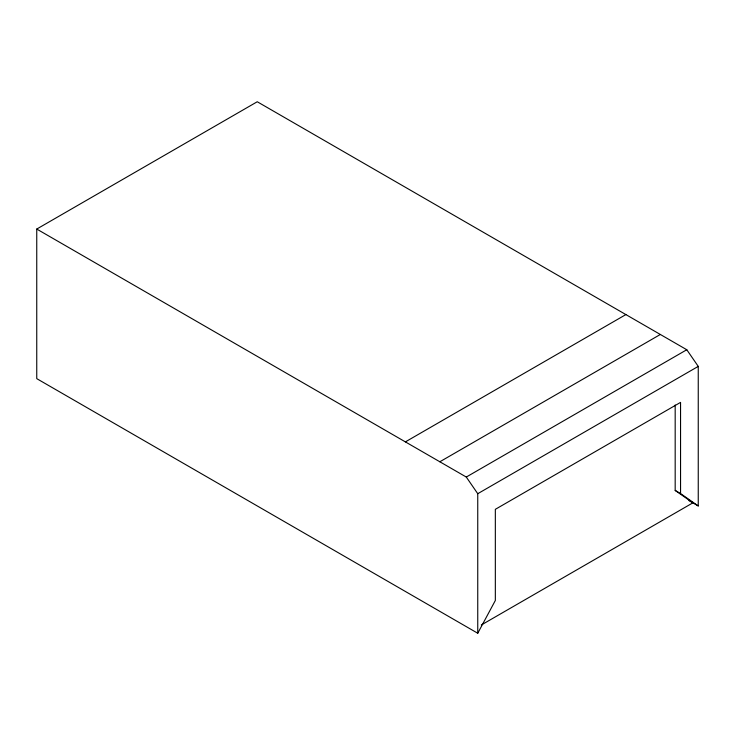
<?xml version="1.0" encoding="UTF-8"?>
<svg xmlns="http://www.w3.org/2000/svg" width="735" height="735" viewBox="0 0 735 735"><rect width="100%" height="100%" fill="white"/><g stroke="black" fill="none" stroke-linecap="round" stroke-linejoin="round"><path stroke-width="1.1" d="M477.75 633.248L495.335 600.477L495.335 509.327L680.555 402.385L680.555 493.543L698.25 505.946L698.25 366.388L686.784 349.741L257.25 101.752L36.75 229.054L36.75 378.644L477.75 633.248L477.75 493.7L466.284 477.043L36.75 229.054M405.38 441.882L625.88 314.58M439.833 461.773L660.333 334.471M466.284 477.043L686.784 349.741M477.75 493.7L698.25 366.388M481.315 624.989L692.875 502.841L675.18 490.438L675.18 404.985M675.18 490.438L680.555 493.543M688.906 500.553L698.25 505.946"/></g></svg>
